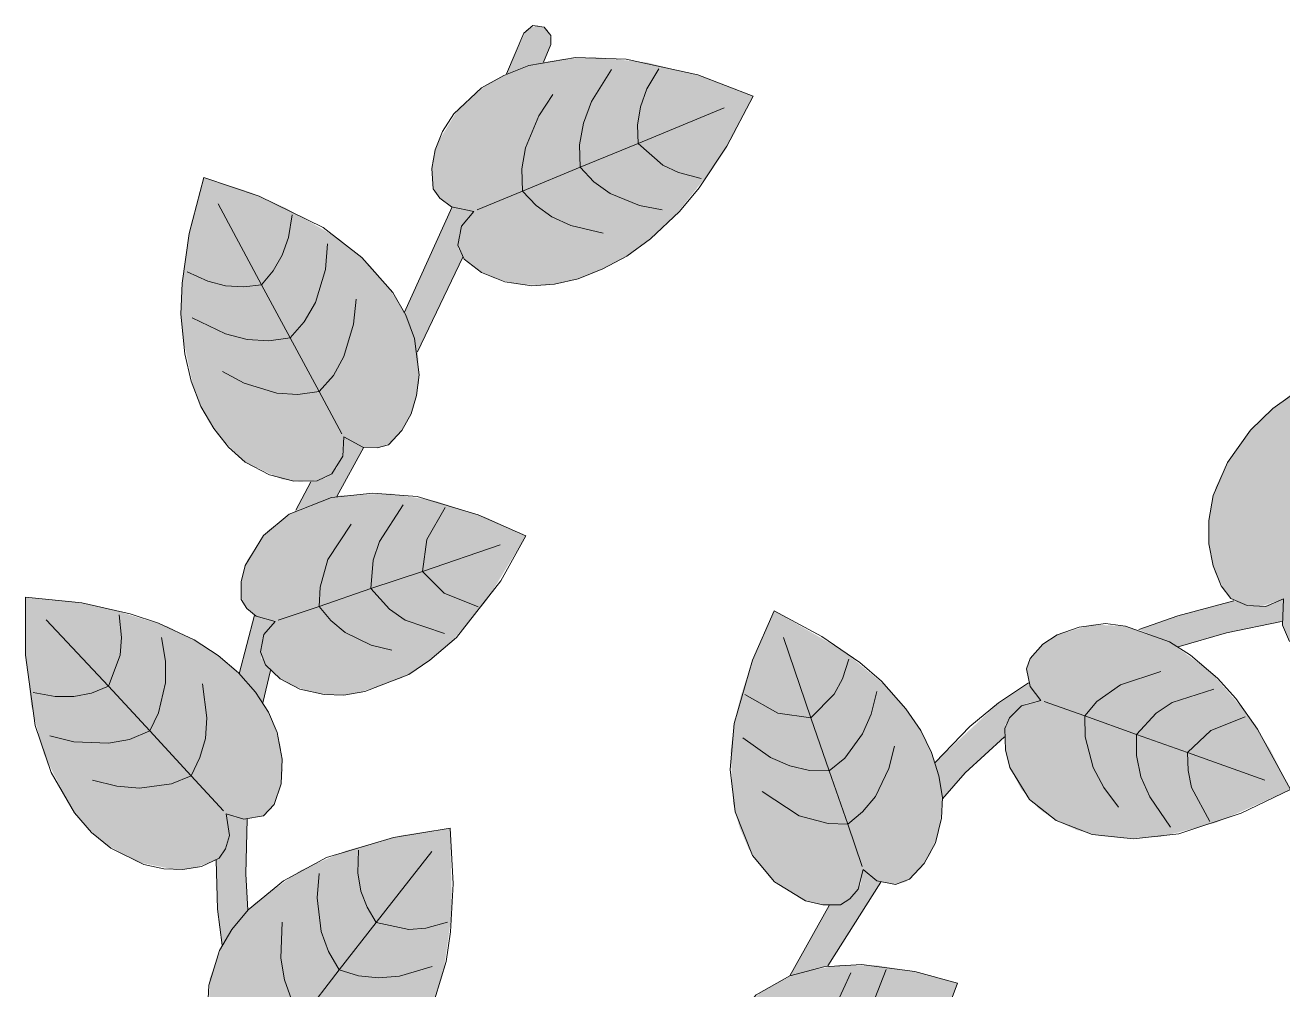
# Model space of a CAD drawing. Header units: metres. Extents: x 0 to 8.79, y -6.64 to 2.65.
# Drawn here: x 3.1161 to 3.3716, y -5.6301 to -5.4342 of the extents above; entities that cross this region are included whole.
import ezdxf

# ---------------------------------------------------------------- set-up
doc = ezdxf.new("R2010")
doc.units = ezdxf.units.M
doc.layers.add('VEG-HOJAS', color=117, linetype='Continuous', lineweight=18, true_color=0x2e5e38)
doc.layers.add('VEG-NERVIOS', color=115, linetype='Continuous', lineweight=9, true_color=0x528c5c)
doc.layers.add('VEG-RELLENO', color=253, linetype='Continuous', true_color=0x96c896)

# ---------------------------------------------------------------- blocks, each defined once
blk = doc.blocks.new('VEG_Pothos_colgante_PLANTA')
at = {"layer": 'VEG-RELLENO', "true_color": 0x87a96a}
h = blk.add_hatch(color=63, dxfattribs=at)
h.dxf.hatch_style = 1
h.paths.add_polyline_path([(-0.0185, 0.0456), (-0.0175, 0.0473), (-0.0175, 0.0496), (-0.0181, 0.0515), (-0.0196, 0.0535), (-0.0171, 0.0538), (-0.0157, 0.0545), (-0.0079, 0.0353), (-0.0079, 0.0335), (-0.0091, 0.0319), (-0.0114, 0.0315), (-0.0133, 0.0328)])
h.paths.add_polyline_path([(-0.0305, 0.0759), (-0.0382, 0.1005), (-0.0339, 0.1018), (-0.0345, 0.0986), (-0.0337, 0.0957), (-0.0321, 0.0933), (-0.0295, 0.0923), (-0.0232, 0.0732)])
h.paths.add_polyline_path([(-0.0439, 0.1247), (-0.0448, 0.1319), (-0.0451, 0.1419), (-0.0435, 0.1435), (-0.0424, 0.1469), (-0.0431, 0.1513), (-0.0388, 0.1502), (-0.0391, 0.1391), (-0.0387, 0.1317)])
h.paths.add_polyline_path([(-0.0404, 0.1797), (-0.0373, 0.1916), (-0.0331, 0.1903), (-0.0351, 0.1882), (-0.036, 0.1855), (-0.0359, 0.1828), (-0.0341, 0.1804), (-0.0356, 0.1738)])
h.paths.add_polyline_path([(-0.0289, 0.2129), (-0.0259, 0.2187), (-0.0229, 0.2194), (-0.0206, 0.2215), (-0.0193, 0.2244), (-0.0192, 0.2278), (-0.0151, 0.2257), (-0.0206, 0.2157)])
h.paths.add_polyline_path([(-0.0069, 0.253), (0.0028, 0.2745), (0.0072, 0.2736), (0.005, 0.2711), (0.0042, 0.2688), (0.0041, 0.266), (0.005, 0.2643), (-0.0042, 0.2451)])
h.paths.add_polyline_path([(0.0139, 0.3015), (0.0179, 0.3105), (0.0201, 0.3114), (0.0222, 0.3105), (0.023, 0.3081), (0.0214, 0.3039)])
at = {"layer": 'VEG-RELLENO', "true_color": 0x6ea666}
h = blk.add_hatch(color=83, dxfattribs=at)
h.dxf.hatch_style = 1
h.paths.add_polyline_path([(0.064, 0.297), (0.0595, 0.2882), (0.0554, 0.2819), (0.0476, 0.2721), (0.0415, 0.2668), (0.0367, 0.2636), (0.0317, 0.2611), (0.0267, 0.2594), (0.022, 0.2586), (0.0161, 0.2588), (0.0111, 0.2601), (0.0078, 0.2618), (0.0047, 0.2646), (0.004, 0.2667), (0.0047, 0.2706), (0.0072, 0.2736), (0.0027, 0.2745), (-0.0002, 0.2768), (-0.0012, 0.2791), (-0.0012, 0.2836), (-0.0002, 0.2874), (0.0042, 0.2946), (0.0102, 0.2996), (0.0149, 0.3019), (0.0202, 0.3037), (0.0259, 0.3046), (0.032, 0.3049), (0.0425, 0.3038), (0.0543, 0.3008)])
h.paths.add_polyline_path([(0.0199, 0.2794), (0.0274, 0.2823), (0.0343, 0.2863), (0.0407, 0.291), (0.0463, 0.2968), (0.0387, 0.294), (0.0319, 0.29), (0.0255, 0.2852)], flags=0)
at = {"layer": 'VEG-RELLENO', "true_color": 0xced696}
h = blk.add_hatch(color=71, dxfattribs=at)
h.dxf.hatch_style = 1
h.paths.add_polyline_path([(0.0199, 0.2794), (0.0255, 0.2852), (0.0319, 0.29), (0.0387, 0.294), (0.0463, 0.2968), (0.0407, 0.291), (0.0343, 0.2863), (0.0274, 0.2823)])
at = {"layer": 'VEG-RELLENO', "true_color": 0x63965c}
h = blk.add_hatch(color=83, dxfattribs=at)
h.dxf.hatch_style = 1
h.paths.add_polyline_path([(-0.0476, 0.2805), (-0.038, 0.2774), (-0.031, 0.2743), (-0.0201, 0.268), (-0.014, 0.2628), (-0.0103, 0.2585), (-0.0074, 0.254), (-0.0053, 0.2493), (-0.0041, 0.2448), (-0.0039, 0.2389), (-0.005, 0.2337), (-0.0067, 0.2302), (-0.0094, 0.2267), (-0.0116, 0.2257), (-0.0158, 0.2258), (-0.0192, 0.2278), (-0.0196, 0.2233), (-0.0216, 0.2203), (-0.0236, 0.2191), (-0.028, 0.2187), (-0.0318, 0.2192), (-0.0392, 0.2227), (-0.0447, 0.2281), (-0.0474, 0.2324), (-0.0496, 0.2373), (-0.052, 0.2487), (-0.0523, 0.2547), (-0.0518, 0.2611), (-0.0503, 0.2707)])
h.paths.add_polyline_path([(-0.0288, 0.238), (-0.0296, 0.2459), (-0.0317, 0.2533), (-0.0345, 0.2605), (-0.0386, 0.2673), (-0.0378, 0.2594), (-0.0358, 0.252), (-0.0329, 0.2448)], flags=0)
at = {"layer": 'VEG-RELLENO', "true_color": 0xced696}
h = blk.add_hatch(color=71, dxfattribs=at)
h.dxf.hatch_style = 1
h.paths.add_polyline_path([(-0.0288, 0.238), (-0.0329, 0.2448), (-0.0358, 0.252), (-0.0378, 0.2594), (-0.0386, 0.2673), (-0.0345, 0.2605), (-0.0317, 0.2533), (-0.0296, 0.2459)])
at = {"layer": 'VEG-RELLENO', "true_color": 0x5f9058}
h = blk.add_hatch(color=83, dxfattribs=at)
h.dxf.hatch_style = 1
h.paths.add_polyline_path([(0.2155, 0.2501), (0.2171, 0.2379), (0.2172, 0.2235), (0.2165, 0.216), (0.2149, 0.209), (0.2116, 0.2003), (0.2084, 0.1948), (0.2074, 0.1936), (0.2045, 0.1934), (0.2023, 0.1924), (0.2006, 0.19), (0.199, 0.1857), (0.1938, 0.1832), (0.1889, 0.1819), (0.1842, 0.1816), (0.1795, 0.1822), (0.1748, 0.184), (0.1729, 0.1863), (0.1713, 0.1903), (0.1717, 0.1949), (0.1668, 0.1933), (0.1626, 0.194), (0.1603, 0.1957), (0.1578, 0.2002), (0.1567, 0.2046), (0.1564, 0.2092), (0.157, 0.2142), (0.1579, 0.2176), (0.1603, 0.2226), (0.1637, 0.2276), (0.1679, 0.2322), (0.1731, 0.2364), (0.1791, 0.2401), (0.1855, 0.2432), (0.1926, 0.2456), (0.2037, 0.2485)])
h.paths.add_polyline_path([(0.1869, 0.2033), (0.1931, 0.2103), (0.1979, 0.218), (0.2018, 0.2262), (0.2043, 0.2351), (0.1982, 0.2281), (0.1934, 0.2204), (0.1895, 0.2122)], flags=0)
at = {"layer": 'VEG-RELLENO', "true_color": 0x669b5f}
h = blk.add_hatch(color=83, dxfattribs=at)
h.dxf.hatch_style = 1
h.paths.add_polyline_path([(0.0178, 0.2077), (0.0097, 0.1944), (0.0024, 0.1859), (-0.0031, 0.1814), (-0.0075, 0.1788), (-0.0164, 0.1758), (-0.0206, 0.1753), (-0.0258, 0.176), (-0.0302, 0.1775), (-0.033, 0.1794), (-0.0356, 0.1822), (-0.0361, 0.1842), (-0.0354, 0.1877), (-0.0331, 0.1903), (-0.037, 0.1914), (-0.0393, 0.1935), (-0.0401, 0.1956), (-0.0398, 0.1995), (-0.0388, 0.2028), (-0.0346, 0.2088), (-0.029, 0.2128), (-0.0201, 0.2159), (-0.0097, 0.2163), (-0.0006, 0.2148), (0.0096, 0.2115)])
h.paths.add_polyline_path([(-0.0228, 0.1979), (-0.0159, 0.1996), (-0.0095, 0.2022), (-0.0034, 0.2056), (0.0021, 0.2101), (-0.0048, 0.2084), (-0.0112, 0.2057), (-0.0172, 0.2023)], flags=0)
at = {"layer": 'VEG-RELLENO', "true_color": 0xced696}
h = blk.add_hatch(color=71, dxfattribs=at)
h.dxf.hatch_style = 1
h.paths.add_polyline_path([(-0.0214, 0.1993), (-0.0112, 0.2057), (-0.0048, 0.2084), (0.0021, 0.2101), (-0.0034, 0.2056), (-0.0095, 0.2022), (-0.0159, 0.1996), (-0.0228, 0.1979)])
at = {"layer": 'VEG-RELLENO', "true_color": 0x87a96a}
h = blk.add_hatch(color=63, dxfattribs=at)
h.dxf.hatch_style = 1
h.paths.add_polyline_path([(0.0488, 0.0737), (0.0612, 0.0966), (0.0651, 0.0959), (0.0634, 0.093), (0.0633, 0.0903), (0.064, 0.0888), (0.0508, 0.0655), (0.0504, 0.0688)])
h.paths.add_polyline_path([(0.0714, 0.1184), (0.0794, 0.1327), (0.0824, 0.1331), (0.0849, 0.1355), (0.0858, 0.1369), (0.0863, 0.14), (0.0899, 0.1374), (0.0791, 0.1204)])
h.paths.add_polyline_path([(0.1009, 0.1617), (0.1136, 0.1736), (0.1199, 0.1779), (0.1224, 0.1743), (0.1194, 0.1737), (0.1169, 0.1719), (0.1152, 0.1694), (0.115, 0.1669), (0.107, 0.1596), (0.1024, 0.1543)])
h.paths.add_polyline_path([(0.15, 0.1914), (0.1616, 0.1945), (0.1643, 0.1936), (0.1674, 0.1933), (0.1717, 0.1949), (0.1713, 0.1903), (0.1601, 0.188), (0.1503, 0.1852), (0.1423, 0.1887)])
h.paths.add_polyline_path([(0.2115, 0.1964), (0.2119, 0.1919), (0.2074, 0.1936), (0.2096, 0.1967)])
h.paths.add_polyline_path([(0.2477, 0.1837), (0.2461, 0.187), (0.2491, 0.1864), (0.2525, 0.1873), (0.252, 0.1829)])
h.paths.add_polyline_path([(0.0383, 0.0535), (0.0418, 0.0514), (0.0382, 0.0509)])
at = {"layer": 'VEG-RELLENO', "true_color": 0x609259}
h = blk.add_hatch(color=83, dxfattribs=at)
h.dxf.hatch_style = 1
h.paths.add_polyline_path([(-0.0838, 0.1953), (-0.074, 0.1944), (-0.0667, 0.1929), (-0.0549, 0.1893), (-0.0479, 0.1856), (-0.0433, 0.1823), (-0.0394, 0.1786), (-0.0361, 0.1746), (-0.0338, 0.1706), (-0.032, 0.1651), (-0.0316, 0.1599), (-0.0322, 0.1562), (-0.0338, 0.1524), (-0.0355, 0.1509), (-0.0395, 0.1502), (-0.0431, 0.1513), (-0.0424, 0.1469), (-0.0435, 0.1435), (-0.0452, 0.1418), (-0.0493, 0.1404), (-0.0532, 0.1399), (-0.0612, 0.1415), (-0.0678, 0.1453), (-0.0716, 0.1488), (-0.0749, 0.153), (-0.0801, 0.1634), (-0.0827, 0.1734), (-0.0839, 0.1852)])
h.paths.add_polyline_path([(-0.059, 0.1551), (-0.0628, 0.1621), (-0.0675, 0.1682), (-0.0729, 0.1737), (-0.0792, 0.1785), (-0.0755, 0.1715), (-0.0707, 0.1654), (-0.0654, 0.1598)], flags=0)
at = {"layer": 'VEG-RELLENO', "true_color": 0x6da666}
h = blk.add_hatch(color=83, dxfattribs=at)
h.dxf.hatch_style = 1
h.paths.add_polyline_path([(0.0682, 0.1925), (0.0824, 0.1843), (0.0913, 0.1769), (0.0961, 0.1711), (0.0988, 0.1667), (0.1008, 0.1621), (0.102, 0.1575), (0.1024, 0.1532), (0.1017, 0.1478), (0.1, 0.1432), (0.098, 0.1402), (0.095, 0.1375), (0.0929, 0.1369), (0.0891, 0.1377), (0.0863, 0.14), (0.0853, 0.136), (0.083, 0.1335), (0.081, 0.1327), (0.0769, 0.133), (0.0735, 0.1341), (0.0673, 0.1384), (0.0631, 0.1441), (0.0612, 0.1485), (0.0599, 0.1533), (0.0594, 0.1641), (0.0601, 0.1696), (0.0615, 0.1754), (0.0644, 0.184)])
h.paths.add_polyline_path([(0.0881, 0.1539), (0.0879, 0.1612), (0.0865, 0.1683), (0.0843, 0.1751), (0.081, 0.1816), (0.0813, 0.1743), (0.0826, 0.1673), (0.0848, 0.1605)], flags=0)
at = {"layer": 'VEG-RELLENO', "true_color": 0x689d60}
h = blk.add_hatch(color=83, dxfattribs=at)
h.dxf.hatch_style = 1
h.paths.add_polyline_path([(0.1731, 0.1562), (0.158, 0.1495), (0.1467, 0.1466), (0.1394, 0.1463), (0.1344, 0.1468), (0.1297, 0.148), (0.1255, 0.1499), (0.122, 0.1523), (0.1184, 0.1563), (0.1161, 0.1607), (0.1152, 0.1643), (0.1151, 0.1686), (0.116, 0.1708), (0.1189, 0.1735), (0.1224, 0.1743), (0.12, 0.1776), (0.1195, 0.1807), (0.1202, 0.1828), (0.1228, 0.1857), (0.1257, 0.1876), (0.1328, 0.1897), (0.1396, 0.1894), (0.1485, 0.1862), (0.1569, 0.1801), (0.1643, 0.1716), (0.169, 0.1643)])
h.paths.add_polyline_path([(0.1361, 0.1764), (0.1416, 0.1718), (0.1475, 0.1682), (0.1538, 0.1654), (0.1607, 0.1635), (0.1553, 0.1681), (0.1493, 0.1717), (0.143, 0.1745)], flags=0)
at = {"layer": 'VEG-RELLENO', "true_color": 0xced696}
h = blk.add_hatch(color=71, dxfattribs=at)
h.dxf.hatch_style = 1
h.paths.add_polyline_path([(0.0881, 0.1539), (0.0848, 0.1605), (0.0826, 0.1673), (0.0813, 0.1743), (0.081, 0.1816), (0.0843, 0.1751), (0.0865, 0.1683), (0.0879, 0.1612)])
h = blk.add_hatch(color=71, dxfattribs=at)
h.dxf.hatch_style = 1
h.paths.add_polyline_path([(-0.059, 0.1551), (-0.0654, 0.1598), (-0.0707, 0.1654), (-0.0755, 0.1715), (-0.0792, 0.1785), (-0.0729, 0.1737), (-0.0675, 0.1682), (-0.0628, 0.1621)])
h = blk.add_hatch(color=71, dxfattribs=at)
h.dxf.hatch_style = 1
h.paths.add_polyline_path([(0.1361, 0.1764), (0.143, 0.1745), (0.1493, 0.1717), (0.1553, 0.1681), (0.1607, 0.1635), (0.1538, 0.1654), (0.1475, 0.1682), (0.1416, 0.1718)])
at = {"layer": 'VEG-RELLENO', "true_color": 0x61935a}
h = blk.add_hatch(color=83, dxfattribs=at)
h.dxf.hatch_style = 1
h.paths.add_polyline_path([(0.0024, 0.1484), (0.0028, 0.1314), (0.0011, 0.1194), (-0.0014, 0.1119), (-0.0038, 0.1069), (-0.0067, 0.1025), (-0.0101, 0.0988), (-0.0137, 0.0958), (-0.0188, 0.0933), (-0.0237, 0.092), (-0.0274, 0.092), (-0.0314, 0.0929), (-0.0331, 0.0944), (-0.0344, 0.0981), (-0.0339, 0.1018), (-0.0381, 0.1005), (-0.0416, 0.101), (-0.0435, 0.1024), (-0.0456, 0.1062), (-0.0466, 0.1098), (-0.0464, 0.1179), (-0.0437, 0.1249), (-0.0409, 0.1292), (-0.0373, 0.1331), (-0.028, 0.1398), (-0.0187, 0.1438), (-0.0075, 0.1469)])
h.paths.add_polyline_path([(-0.0304, 0.1161), (-0.0233, 0.1193), (-0.017, 0.1236), (-0.0112, 0.1285), (-0.0061, 0.1345), (-0.0132, 0.1312), (-0.0195, 0.127), (-0.0253, 0.122)], flags=0)
at = {"layer": 'VEG-RELLENO', "true_color": 0xced696}
h = blk.add_hatch(color=71, dxfattribs=at)
h.dxf.hatch_style = 1
h.paths.add_polyline_path([(-0.0304, 0.1161), (-0.0253, 0.122), (-0.0195, 0.127), (-0.0132, 0.1312), (-0.0061, 0.1345), (-0.0112, 0.1285), (-0.017, 0.1236), (-0.0233, 0.1193)])
at = {"layer": 'VEG-RELLENO', "true_color": 0x61945a}
h = blk.add_hatch(color=83, dxfattribs=at)
h.dxf.hatch_style = 1
h.paths.add_polyline_path([(0.1055, 0.1169), (0.1004, 0.1047), (0.0954, 0.0967), (0.088, 0.0895), (0.081, 0.0858), (0.0775, 0.0849), (0.0731, 0.0848), (0.0692, 0.0855), (0.0666, 0.0867), (0.0641, 0.0887), (0.0633, 0.0903), (0.0635, 0.0934), (0.0651, 0.0959), (0.0617, 0.0962), (0.0595, 0.0978), (0.0585, 0.0993), (0.0583, 0.1027), (0.0588, 0.1056), (0.0615, 0.1111), (0.0656, 0.1152), (0.0727, 0.1189), (0.0814, 0.1206), (0.0892, 0.1205), (0.0981, 0.119)])
h.paths.add_polyline_path([(0.0773, 0.0948), (0.083, 0.0966), (0.0883, 0.0992), (0.0932, 0.1024), (0.0976, 0.1065), (0.0919, 0.1047), (0.0867, 0.1021), (0.0817, 0.0989)], flags=0)
at = {"layer": 'VEG-HOJAS'}
for points in [[(0.0139, 0.3015), (0.0174, 0.3098), (0.0192, 0.3113), (0.0215, 0.311), (0.0229, 0.3093), (0.0229, 0.3075), (0.0214, 0.3039)], [(-0.0069, 0.253), (0.0028, 0.2745)], [(0.005, 0.2643), (-0.0042, 0.2451)], [(0.1729, 0.1863), (0.1715, 0.1896), (0.1717, 0.1949), (0.1681, 0.1934), (0.1643, 0.1936), (0.161, 0.195), (0.159, 0.1976), (0.1574, 0.2016), (0.1565, 0.2061), (0.1565, 0.2108), (0.1574, 0.2159), (0.1603, 0.2226), (0.165, 0.2292), (0.1695, 0.2336), (0.177, 0.2389)], [(-0.0151, 0.2257), (-0.0206, 0.2157)], [(-0.0289, 0.2129), (-0.0259, 0.2187)], [(0.1423, 0.1887), (0.1502, 0.1915), (0.1616, 0.1945)], [(-0.0404, 0.1797), (-0.0373, 0.1916)], [(0.1713, 0.1903), (0.1601, 0.188), (0.1503, 0.1852)], [(-0.0341, 0.1804), (-0.0356, 0.1738)], [(0.1009, 0.1617), (0.108, 0.169), (0.1138, 0.1738), (0.1199, 0.1779)], [(0.115, 0.1669), (0.107, 0.1596), (0.1024, 0.1543)], [(-0.0468, 0.1124), (-0.0466, 0.1165), (-0.0444, 0.1235), (-0.0419, 0.1278), (-0.0386, 0.1318), (-0.0314, 0.1377), (-0.0227, 0.1424), (-0.0091, 0.1465), (0.0024, 0.1484), (0.003, 0.1371), (0.0025, 0.1273), (0.0016, 0.1213), (-0.0007, 0.1137)], [(-0.0388, 0.1502), (-0.0391, 0.1391), (-0.0387, 0.1317)], [(-0.0439, 0.1246), (-0.0448, 0.1319), (-0.0451, 0.1419)], [(0.0899, 0.1374), (0.0791, 0.1204)], [(0.0714, 0.1184), (0.0794, 0.1327)]]:
    blk.add_lwpolyline(points, dxfattribs=at)
for points in [[(0.064, 0.297), (0.0586, 0.2868), (0.053, 0.2784), (0.049, 0.2736), (0.0431, 0.268), (0.0383, 0.2645), (0.0334, 0.2619), (0.0284, 0.2599), (0.0236, 0.2588), (0.019, 0.2585), (0.0135, 0.2593), (0.0088, 0.2612), (0.0053, 0.2639), (0.004, 0.2667), (0.0047, 0.2706), (0.0072, 0.2736), (0.0027, 0.2745), (0.0003, 0.2763), (-0.001, 0.2782), (-0.0013, 0.2823), (-0.0006, 0.2861), (0.0009, 0.2898), (0.0032, 0.2934), (0.0088, 0.2987), (0.0133, 0.3012), (0.0184, 0.3032), (0.0279, 0.3048), (0.0382, 0.3045), (0.0527, 0.3013)], [(-0.0476, 0.2805), (-0.0364, 0.2767), (-0.0234, 0.2703), (-0.0155, 0.2642), (-0.0092, 0.2571), (-0.0066, 0.2525), (-0.0048, 0.2478), (-0.0039, 0.2404), (-0.0044, 0.2362), (-0.0055, 0.2325), (-0.0074, 0.2291), (-0.0101, 0.2262), (-0.0124, 0.2256), (-0.0153, 0.2257), (-0.0192, 0.2278), (-0.0194, 0.2239), (-0.0216, 0.2203), (-0.0246, 0.2189), (-0.0293, 0.2188), (-0.0343, 0.2201), (-0.0392, 0.2227), (-0.0426, 0.2257), (-0.0456, 0.2295), (-0.0482, 0.234), (-0.0502, 0.2391), (-0.0515, 0.2447), (-0.0523, 0.2527), (-0.052, 0.259), (-0.0506, 0.2691)], [(0.0178, 0.2077), (0.0127, 0.1986), (0.0037, 0.1871), (-0.0017, 0.1825), (-0.006, 0.1796), (-0.0149, 0.1761), (-0.0192, 0.1754), (-0.0232, 0.1755), (-0.0281, 0.1766), (-0.0321, 0.1787), (-0.0351, 0.1815), (-0.0361, 0.1842), (-0.0354, 0.1877), (-0.0331, 0.1903), (-0.037, 0.1914), (-0.0389, 0.193), (-0.04, 0.1948), (-0.04, 0.1984), (-0.0392, 0.2017), (-0.0355, 0.2078), (-0.0303, 0.2121), (-0.0217, 0.2155), (-0.0133, 0.2164), (-0.0043, 0.2157), (0.0081, 0.212)], [(-0.0838, 0.1953), (-0.0724, 0.1941), (-0.0626, 0.1919), (-0.0568, 0.19), (-0.0496, 0.1866), (-0.0447, 0.1834), (-0.0406, 0.1799), (-0.0371, 0.176), (-0.0345, 0.1719), (-0.0327, 0.1678), (-0.0317, 0.1624), (-0.0319, 0.1574), (-0.0333, 0.1532), (-0.0355, 0.1509), (-0.0395, 0.1502), (-0.0431, 0.1513), (-0.0424, 0.1469), (-0.0432, 0.1442), (-0.0445, 0.1423), (-0.0481, 0.1406), (-0.0519, 0.14), (-0.0557, 0.1401), (-0.0598, 0.141), (-0.0665, 0.1443), (-0.0704, 0.1475), (-0.0739, 0.1515), (-0.0786, 0.1597), (-0.0819, 0.1692), (-0.0838, 0.1835)], [(0.0682, 0.1925), (0.0779, 0.1873), (0.0856, 0.182), (0.09, 0.1782), (0.095, 0.1726), (0.098, 0.1682), (0.1002, 0.1637), (0.1017, 0.159), (0.1024, 0.1546), (0.1022, 0.1504), (0.101, 0.1454), (0.0987, 0.1412), (0.0957, 0.138), (0.0929, 0.1369), (0.0891, 0.1377), (0.0863, 0.14), (0.0853, 0.136), (0.0836, 0.134), (0.0817, 0.1328), (0.0781, 0.1328), (0.0746, 0.1336), (0.0683, 0.1375), (0.0638, 0.1428), (0.0603, 0.1517), (0.0593, 0.1603), (0.0601, 0.1696), (0.0638, 0.1825)], [(0.1731, 0.1562), (0.1631, 0.1514), (0.1504, 0.1472), (0.1412, 0.1462), (0.1328, 0.1471), (0.1255, 0.1499), (0.1201, 0.1542), (0.1161, 0.1607), (0.1152, 0.1643), (0.1151, 0.1686), (0.116, 0.1708), (0.1185, 0.1732), (0.1224, 0.1743), (0.1202, 0.1771), (0.1195, 0.1807), (0.1202, 0.1828), (0.1228, 0.1857), (0.1257, 0.1876), (0.1302, 0.1892), (0.1355, 0.1899), (0.1396, 0.1894), (0.1485, 0.1862), (0.1528, 0.1835), (0.1583, 0.1788), (0.162, 0.1747), (0.1664, 0.1685)], [(0.1055, 0.1169), (0.1024, 0.1087), (0.0963, 0.0979), (0.0891, 0.0903), (0.0821, 0.0863), (0.0753, 0.0847), (0.071, 0.085), (0.0674, 0.0863), (0.0645, 0.0882), (0.0633, 0.0903), (0.0635, 0.0934), (0.0651, 0.0959), (0.0617, 0.0962), (0.0588, 0.0987), (0.0583, 0.1017), (0.0585, 0.1046), (0.0609, 0.1102), (0.0646, 0.1145), (0.0714, 0.1184), (0.0783, 0.1202), (0.086, 0.1207), (0.0968, 0.1193)]]:
    blk.add_lwpolyline(points, close=True, dxfattribs=at)
at = {"layer": 'VEG-NERVIOS'}
for points in [[(0.0288, 0.2826), (0.0287, 0.2871), (0.0295, 0.2915), (0.0311, 0.2959), (0.0352, 0.3024)], [(0.0406, 0.2874), (0.0405, 0.2911), (0.0411, 0.2948), (0.0424, 0.2985), (0.0448, 0.3025)], [(0.0171, 0.2777), (0.017, 0.2822), (0.0177, 0.2865), (0.0204, 0.293), (0.0233, 0.2973)], [(0.0406, 0.2874), (0.0581, 0.2946)], [(0.0288, 0.2826), (0.0406, 0.2874)], [(0.0406, 0.2874), (0.0456, 0.283), (0.0488, 0.2815), (0.0534, 0.2803)], [(0.0171, 0.2777), (0.0288, 0.2826)], [(0.0288, 0.2826), (0.0316, 0.2796), (0.0349, 0.2772), (0.0409, 0.2748), (0.0455, 0.2739)], [(0.0079, 0.2739), (0.0171, 0.2777)], [(0.0171, 0.2777), (0.0199, 0.2748), (0.0231, 0.2725), (0.0269, 0.2707), (0.0335, 0.2692)], [(-0.0359, 0.2587), (-0.0447, 0.2751)], [(-0.0359, 0.2587), (-0.0335, 0.2615), (-0.0317, 0.2647), (-0.0304, 0.2683), (-0.0297, 0.2729)], [(-0.0301, 0.2479), (-0.0272, 0.2512), (-0.0249, 0.2551), (-0.0229, 0.2618), (-0.0225, 0.267)], [(-0.0359, 0.2587), (-0.0395, 0.2583), (-0.0432, 0.2585), (-0.0468, 0.2594), (-0.051, 0.2613)], [(-0.0301, 0.2479), (-0.0359, 0.2587)], [(-0.0242, 0.237), (-0.0213, 0.2403), (-0.0192, 0.2441), (-0.0172, 0.2507), (-0.0167, 0.2558)], [(-0.0301, 0.2479), (-0.0344, 0.2473), (-0.0388, 0.2476), (-0.0432, 0.2487), (-0.05, 0.252)], [(-0.0242, 0.237), (-0.0301, 0.2479)], [(-0.0242, 0.237), (-0.0285, 0.2364), (-0.0328, 0.2367), (-0.0394, 0.2387), (-0.0438, 0.2411)], [(-0.0196, 0.2284), (-0.0242, 0.237)], [(-0.0137, 0.197), (-0.0132, 0.2028), (-0.0119, 0.2066), (-0.0071, 0.214)], [(-0.0032, 0.2005), (-0.0023, 0.207), (0.0014, 0.2135)], [(-0.0242, 0.1934), (-0.024, 0.1973), (-0.0224, 0.2029), (-0.0177, 0.2101)], [(-0.0032, 0.2005), (0.0126, 0.2059)], [(-0.0137, 0.197), (-0.0032, 0.2005)], [(-0.0032, 0.2005), (0.0012, 0.1961), (0.0081, 0.1933)], [(-0.0242, 0.1934), (-0.0137, 0.197)], [(-0.0137, 0.197), (-0.0099, 0.1928), (-0.0067, 0.1906), (0.0013, 0.1879)], [(-0.067, 0.1772), (-0.0646, 0.1835), (-0.0643, 0.1871), (-0.0648, 0.1917)], [(-0.0325, 0.1906), (-0.0242, 0.1934)], [(-0.0242, 0.1934), (-0.0218, 0.1905), (-0.0189, 0.1881), (-0.0136, 0.1855), (-0.0094, 0.1845)], [(-0.067, 0.1772), (-0.0796, 0.1907)], [(-0.0586, 0.1681), (-0.0568, 0.1718), (-0.0554, 0.1779), (-0.0554, 0.1823), (-0.0562, 0.1871)], [(0.0757, 0.1708), (0.0701, 0.1871)], [(0.0757, 0.1708), (0.0804, 0.1756), (0.0821, 0.1787), (0.0834, 0.1827)], [(0.1313, 0.1712), (0.1338, 0.1741), (0.1386, 0.1775), (0.1468, 0.1802)], [(-0.067, 0.1772), (-0.0704, 0.1758), (-0.074, 0.1751), (-0.0778, 0.1751), (-0.0823, 0.1759)], [(-0.0586, 0.1681), (-0.067, 0.1772)], [(-0.0502, 0.159), (-0.0484, 0.1627), (-0.0473, 0.1666), (-0.047, 0.1708), (-0.0479, 0.1777)], [(0.1418, 0.1674), (0.1458, 0.1717), (0.1491, 0.1739), (0.1575, 0.1766)], [(0.0757, 0.1708), (0.069, 0.1717), (0.0623, 0.1755)], [(0.0794, 0.16), (0.0826, 0.1626), (0.0862, 0.1675), (0.0879, 0.1715), (0.0891, 0.1761)], [(0.1231, 0.1741), (0.1313, 0.1712)], [(0.1313, 0.1712), (0.1314, 0.1669), (0.133, 0.1607), (0.1352, 0.1566), (0.1382, 0.1526)], [(0.1313, 0.1712), (0.1418, 0.1674)], [(0.0794, 0.16), (0.0757, 0.1708)], [(0.1522, 0.1637), (0.1569, 0.1682), (0.1639, 0.171)], [(-0.0586, 0.1681), (-0.0627, 0.1664), (-0.067, 0.1656), (-0.074, 0.1659), (-0.0789, 0.1671)], [(-0.0502, 0.159), (-0.0586, 0.1681)], [(0.0794, 0.16), (0.0754, 0.1601), (0.0714, 0.161), (0.0675, 0.1627), (0.0619, 0.1667)], [(0.1418, 0.1674), (0.1418, 0.1631), (0.1427, 0.1588), (0.1445, 0.1547), (0.1487, 0.1486)], [(0.1418, 0.1674), (0.1522, 0.1637)], [(0.0832, 0.1492), (0.0862, 0.1517), (0.0888, 0.1548), (0.0915, 0.1605), (0.0927, 0.165)], [(0.1522, 0.1637), (0.1523, 0.1601), (0.153, 0.1566), (0.1567, 0.1497)], [(0.1522, 0.1637), (0.1679, 0.1581)], [(-0.0502, 0.159), (-0.0542, 0.1574), (-0.0607, 0.1565), (-0.0653, 0.1569), (-0.0702, 0.1581)], [(-0.0436, 0.1519), (-0.0502, 0.159)], [(0.0832, 0.1492), (0.0794, 0.16)], [(0.0832, 0.1492), (0.0792, 0.1493), (0.0733, 0.1509), (0.0658, 0.1558)], [(0.0861, 0.1406), (0.0832, 0.1492)], [(-0.0126, 0.1292), (-0.0144, 0.1323), (-0.0157, 0.1356), (-0.0163, 0.1393), (-0.0162, 0.1439)], [(-0.0126, 0.1292), (-0.0013, 0.1436)], [(-0.0201, 0.1196), (-0.0223, 0.1233), (-0.0238, 0.1274), (-0.0246, 0.1342), (-0.0242, 0.1392)], [(-0.0275, 0.11), (-0.0298, 0.1136), (-0.0312, 0.1176), (-0.032, 0.122), (-0.0317, 0.1293)], [(-0.0201, 0.1196), (-0.0126, 0.1292)], [(-0.0126, 0.1292), (-0.006, 0.1278), (-0.0025, 0.1281), (0.0019, 0.1293)], [(-0.0201, 0.1196), (-0.0162, 0.1184), (-0.0121, 0.118), (-0.0079, 0.1183), (-0.0012, 0.1203)], [(-0.0275, 0.11), (-0.0201, 0.1196)], [(0.0805, 0.1039), (0.0801, 0.1072), (0.0807, 0.1122), (0.0838, 0.119)], [(0.0888, 0.1082), (0.0887, 0.1138), (0.091, 0.1197)]]:
    blk.add_lwpolyline(points, dxfattribs=at)

msp = doc.modelspace()

# ---------------------------------------------------------------- block references
msp.add_blockref('VEG_Pothos_colgante_PLANTA', (3.2, -5.74561))

doc.saveas('drawing.dxf')
